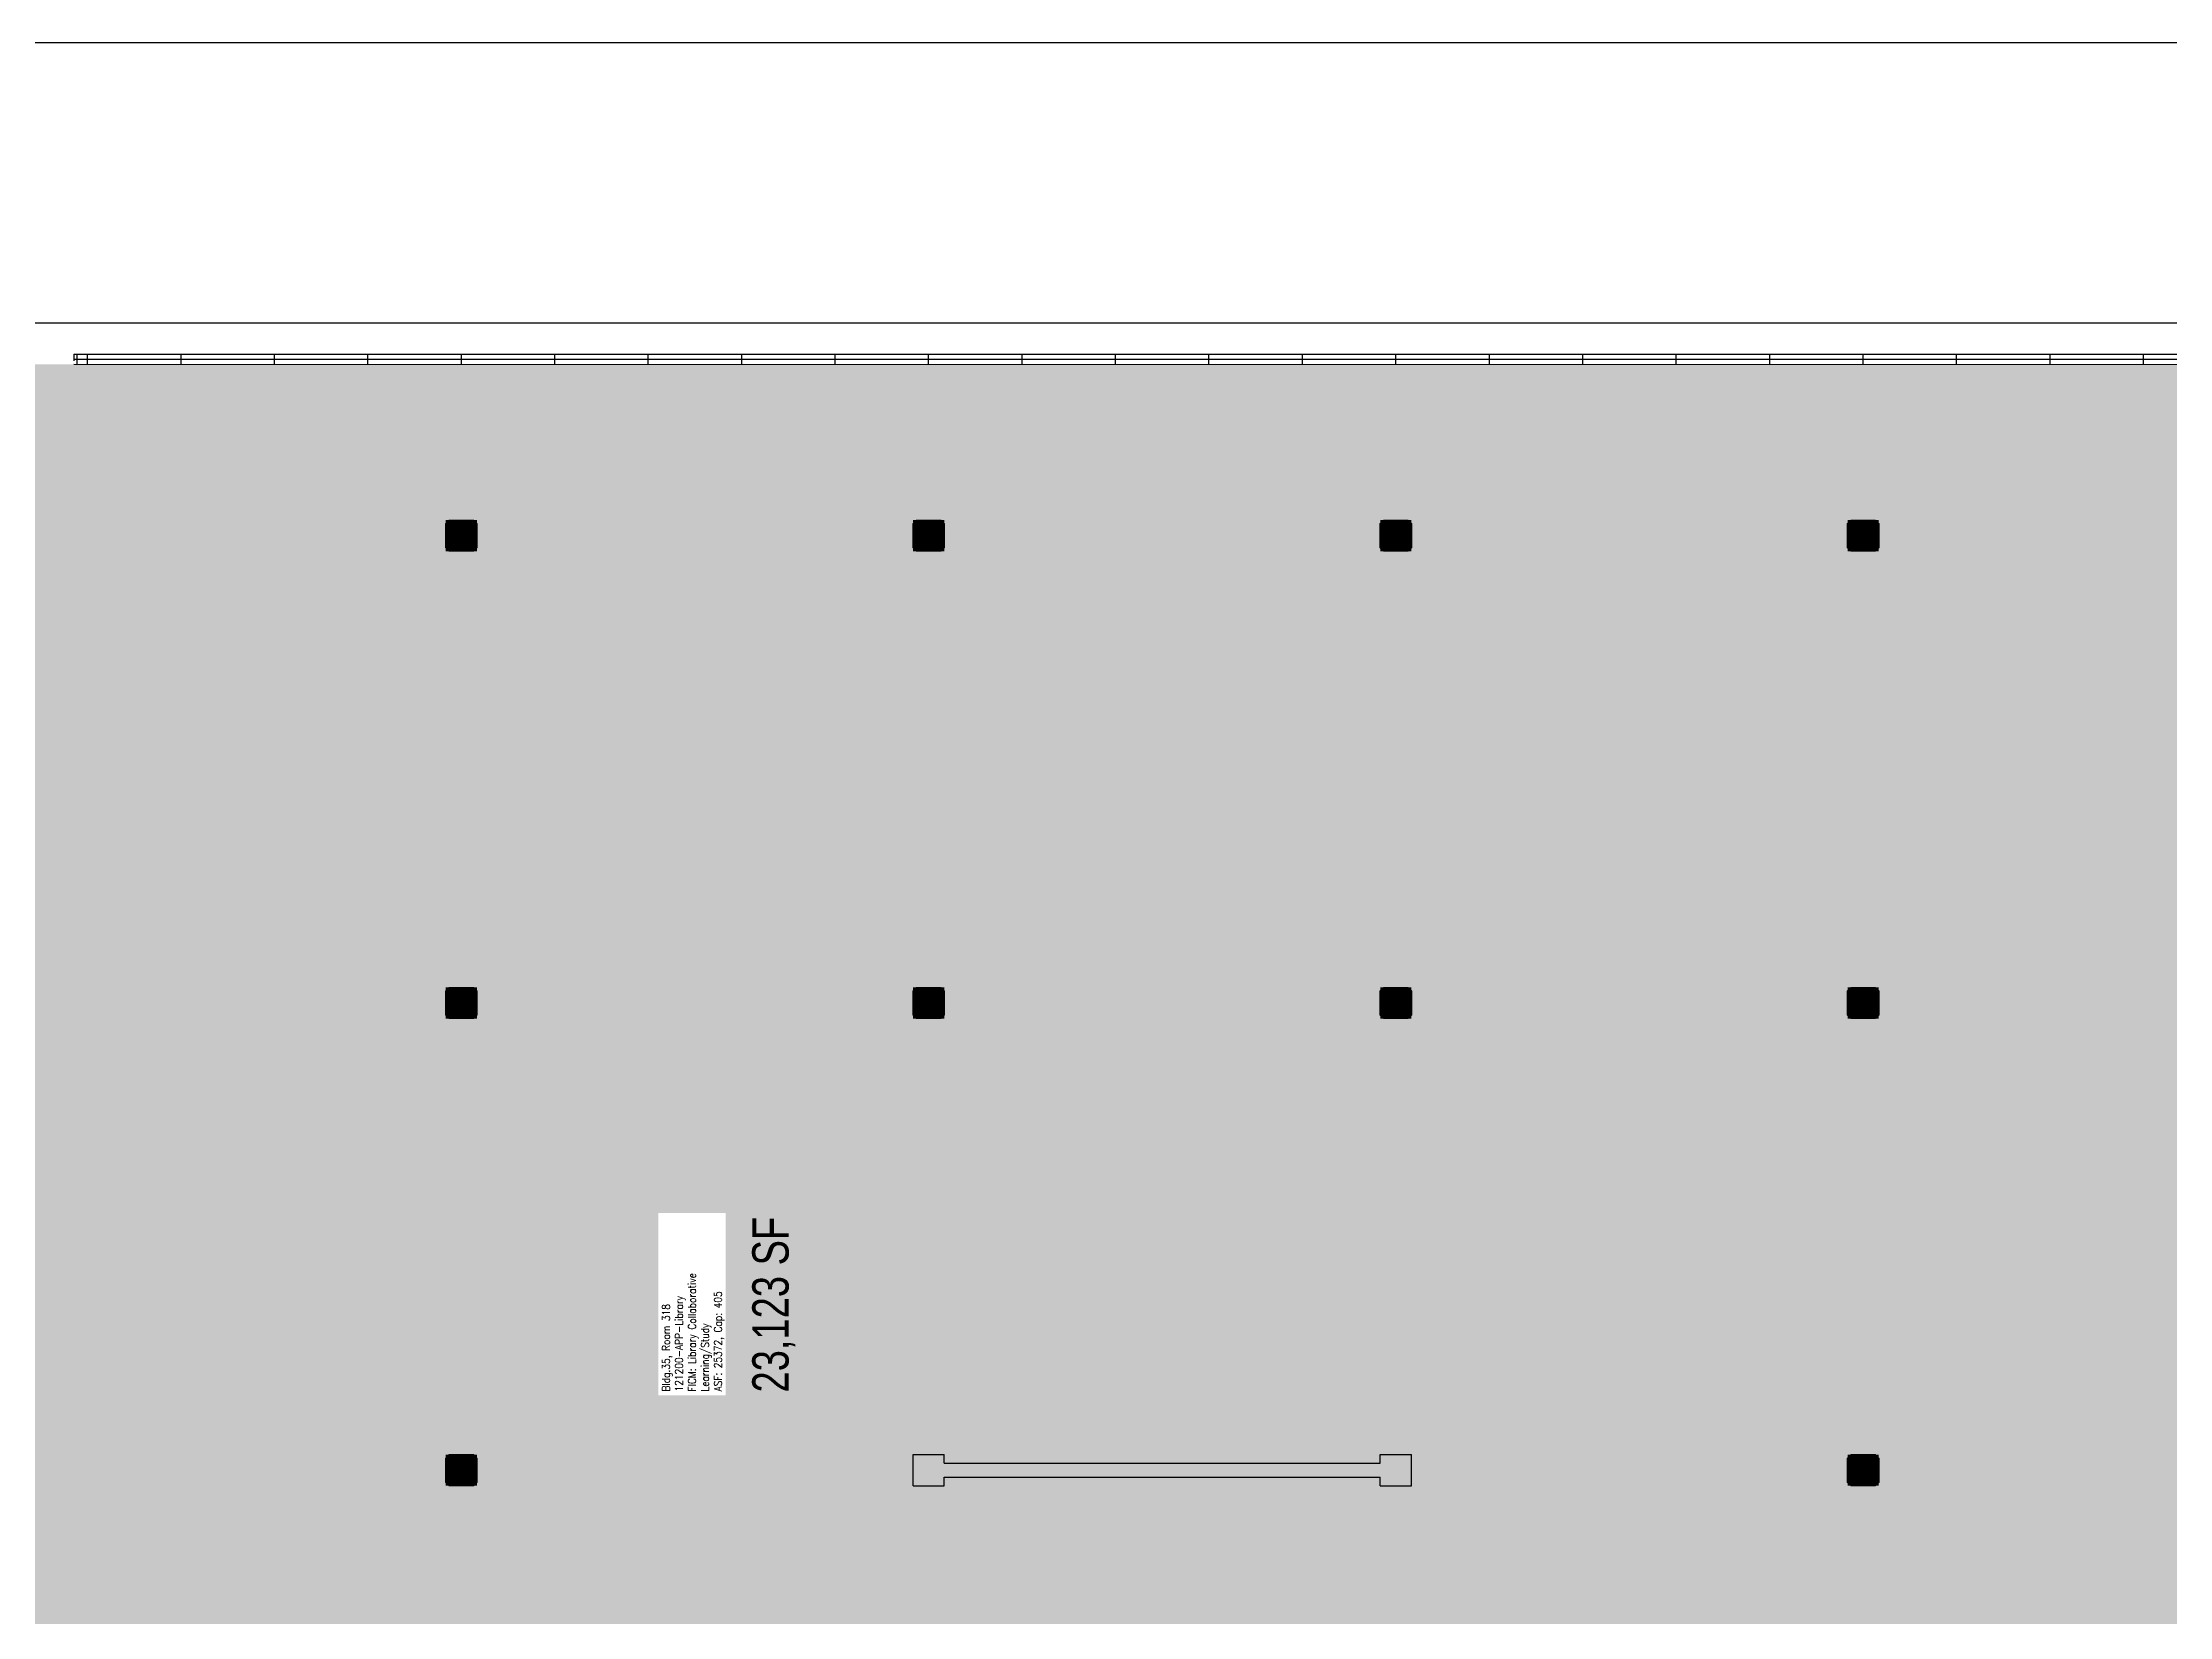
# Model space of a CAD drawing. Header units: inches. Extents: x 0 to 3525, y 0 to 2715.
# Drawn here: x 1108 to 2337, y 1805 to 2715 of the extents above; entities that cross this region are included whole.
import ezdxf
from ezdxf.enums import TextEntityAlignment as Align

# ---------------------------------------------------------------- set-up
doc = ezdxf.new("R2010")
doc.units = ezdxf.units.IN
doc.header["$LTSCALE"] = 10
doc.header["$MEASUREMENT"] = 0
doc.layers.get('0').update_dxf_attribs({"linetype": 'CONTINUOUS'})
for name, color, linetype in [('A-DOOR', 2, 'CONTINUOUS'), ('A-GLAZ', 1, 'CONTINUOUS'), ('A-GLAZ-SILL', 2, 'CONTINUOUS'), ('A-IDEN-RNUM', 7, 'CONTINUOUS'), ('A-IDEN-SNUM', 4, 'CONTINUOUS'), ('A-IDEN-VNUM', 4, 'CONTINUOUS'), ('A-ROOF', 2, 'CONTINUOUS'), ('A-SWAL', 5, 'CONTINUOUS'), ('A-WALL', 5, 'CONTINUOUS'), ('A-WALL-PATT', 7, 'CONTINUOUS'), ('AREA-TEXT', 3, 'CONTINUOUS'), ('Rooms-Category-Color', 7, 'CONTINUOUS'), ('Rooms-College-Color', 7, 'CONTINUOUS'), ('Rooms-Department-Color', 7, 'CONTINUOUS'), ('Rooms-Division-Color', 7, 'CONTINUOUS'), ('Rooms-Information', 7, 'CONTINUOUS')]:
    doc.layers.add(name, color=color, linetype=linetype)
doc.styles.add('AREA', font='arial.ttf', dxfattribs={"width": 0.75, "height": 21})
doc.styles.add('ROOMSNUMBER', font='TXT.SHX', dxfattribs={"height": 0.03})
doc.styles.add('ROOMVNUMBER', font='simplex.shx', dxfattribs={"width": 0.85})

# ---------------------------------------------------------------- blocks, each defined once
blk = doc.blocks.new('COL')
at = {"layer": 'A-SWAL'}
blk.add_lwpolyline([(9, 7), (9, -7), (7, -9), (-7, -9), (-9, -7), (-9, 7), (-7, 9), (7, 9)], close=True, dxfattribs=at)
at = {"layer": 'A-WALL-PATT', "const_width": 18}
blk.add_lwpolyline([(0, 9), (0, -9)], dxfattribs=at)

msp = doc.modelspace()

# ---------------------------------------------------------------- hatches: boundary and pattern name
at = {"layer": 'Rooms-Category-Color', "true_color": 0x99d7b2}
msp.add_hatch(color=253, dxfattribs=at).paths.add_polyline_path([(1077, 547.2), (1077, 672), (1077, 801), (1073, 801), (1071, 803), (1071, 810), (1050, 810), (1050, 1566), (2352, 1566), (2352, 810), (2328, 810), (2328, 543), (1899, 543), (1899, 533), (1897, 531), (1893, 531), (1893, 300), (2422, 300), (2422, 378), (2430, 378), (2430, 279), (2439, 279), (2439, 263), (2691, 263), (2691, 279), (2709, 279), (2709, 486), (2700, 486), (2700, 972), (2808, 972), (2808, 1458), (2700, 1458), (2700, 1566), (2700, 1728), (2710, 1728), (2710, 1635), (2808, 1635), (2916, 1635), (2967, 1635), (2973, 1635), (3048, 1635), (3048, 1882), (3048, 1890), (3085, 1890), (3085, 1893), (3085, 2052), (3085, 2160), (3085, 2260), (3048, 2260), (3048, 2268), (3048, 2421), (3048, 2529), (2708, 2529), (2708, 2427), (2708, 2421), (2708, 2322), (2700, 2322), (2700, 2328), (2700, 2422), (2541, 2422), (2535, 2422), (2519, 2422), (2518, 2422), (2507, 2422), (2483, 2422), (2482, 2422), (2471, 2422), (2436, 2422), (2430, 2422), (2430, 2322), (2422, 2322), (2422, 2529), (1088, 2529), (1088, 2322), (1080, 2322), (1080, 2422), (1074, 2422), (921, 2422), (915, 2422), (899, 2422), (898, 2422), (894.4, 2422), (863, 2422), (862, 2422), (858.4, 2422), (810, 2422), (810, 2325), (810, 2322), (802, 2322), (802, 2421), (802, 2427), (802, 2529), (540, 2529), (300, 2529), (300, 2439), (300, 2435), (300, 2421), (300, 2331), (300, 2323), (270, 2323), (270, 2169), (279, 2169), (279, 2163), (300, 2163), (435, 2163), (435, 2107), (435, 2071), (435, 1837), (435, 1801), (435, 1785), (492, 1785), (528, 1785), (537, 1785), (543, 1785), (543, 1772), (543, 1736), (543, 1623), (554, 1623), (559, 1623), (590, 1623), (595, 1623), (645, 1623), (651, 1623), (655, 1623), (691, 1623), (702, 1623), (702, 1620), (806, 1620), (807, 1620), (810, 1620), (810, 1461), (810, 1350), (810, 1305.5), (810, 1263.5), (810, 1188.6), (810, 1146.6), (810, 957.6), (810, 810), (810, 549), (817, 549), (819, 547.2), (1076.7, 547.2)])
at = {"layer": 'Rooms-College-Color', "true_color": 0x80bc67}
msp.add_hatch(color=83, dxfattribs=at).paths.add_polyline_path([(1077, 547.2), (1077, 672), (1077, 801), (1073, 801), (1071, 803), (1071, 810), (1050, 810), (1050, 1566), (2352, 1566), (2352, 810), (2328, 810), (2328, 543), (1899, 543), (1899, 533), (1897, 531), (1893, 531), (1893, 300), (2422, 300), (2422, 378), (2430, 378), (2430, 279), (2439, 279), (2439, 263), (2691, 263), (2691, 279), (2709, 279), (2709, 486), (2700, 486), (2700, 972), (2808, 972), (2808, 1458), (2700, 1458), (2700, 1566), (2700, 1728), (2710, 1728), (2710, 1635), (2808, 1635), (2916, 1635), (2967, 1635), (2973, 1635), (3048, 1635), (3048, 1882), (3048, 1890), (3085, 1890), (3085, 1893), (3085, 2052), (3085, 2160), (3085, 2260), (3048, 2260), (3048, 2268), (3048, 2421), (3048, 2529), (2708, 2529), (2708, 2427), (2708, 2421), (2708, 2322), (2700, 2322), (2700, 2328), (2700, 2422), (2541, 2422), (2535, 2422), (2519, 2422), (2518, 2422), (2507, 2422), (2483, 2422), (2482, 2422), (2471, 2422), (2436, 2422), (2430, 2422), (2430, 2322), (2422, 2322), (2422, 2529), (1088, 2529), (1088, 2322), (1080, 2322), (1080, 2422), (1074, 2422), (921, 2422), (915, 2422), (899, 2422), (898, 2422), (894.4, 2422), (863, 2422), (862, 2422), (858.4, 2422), (810, 2422), (810, 2325), (810, 2322), (802, 2322), (802, 2421), (802, 2427), (802, 2529), (540, 2529), (300, 2529), (300, 2439), (300, 2435), (300, 2421), (300, 2331), (300, 2323), (270, 2323), (270, 2169), (279, 2169), (279, 2163), (300, 2163), (435, 2163), (435, 2107), (435, 2071), (435, 1837), (435, 1801), (435, 1785), (492, 1785), (528, 1785), (537, 1785), (543, 1785), (543, 1772), (543, 1736), (543, 1623), (554, 1623), (559, 1623), (590, 1623), (595, 1623), (645, 1623), (651, 1623), (655, 1623), (691, 1623), (702, 1623), (702, 1620), (806, 1620), (807, 1620), (810, 1620), (810, 1461), (810, 1350), (810, 1305.5), (810, 1263.5), (810, 1188.6), (810, 1146.6), (810, 957.6), (810, 810), (810, 549), (817, 549), (819, 547.2), (1076.7, 547.2)])
at = {"layer": 'Rooms-Department-Color', "true_color": 0x62f98f}
msp.add_hatch(color=91, dxfattribs=at).paths.add_polyline_path([(1077, 547.2), (1077, 672), (1077, 801), (1073, 801), (1071, 803), (1071, 810), (1050, 810), (1050, 1566), (2352, 1566), (2352, 810), (2328, 810), (2328, 543), (1899, 543), (1899, 533), (1897, 531), (1893, 531), (1893, 300), (2422, 300), (2422, 378), (2430, 378), (2430, 279), (2439, 279), (2439, 263), (2691, 263), (2691, 279), (2709, 279), (2709, 486), (2700, 486), (2700, 972), (2808, 972), (2808, 1458), (2700, 1458), (2700, 1566), (2700, 1728), (2710, 1728), (2710, 1635), (2808, 1635), (2916, 1635), (2967, 1635), (2973, 1635), (3048, 1635), (3048, 1882), (3048, 1890), (3085, 1890), (3085, 1893), (3085, 2052), (3085, 2160), (3085, 2260), (3048, 2260), (3048, 2268), (3048, 2421), (3048, 2529), (2708, 2529), (2708, 2427), (2708, 2421), (2708, 2322), (2700, 2322), (2700, 2328), (2700, 2422), (2541, 2422), (2535, 2422), (2519, 2422), (2518, 2422), (2507, 2422), (2483, 2422), (2482, 2422), (2471, 2422), (2436, 2422), (2430, 2422), (2430, 2322), (2422, 2322), (2422, 2529), (1088, 2529), (1088, 2322), (1080, 2322), (1080, 2422), (1074, 2422), (921, 2422), (915, 2422), (899, 2422), (898, 2422), (894.4, 2422), (863, 2422), (862, 2422), (858.4, 2422), (810, 2422), (810, 2325), (810, 2322), (802, 2322), (802, 2421), (802, 2427), (802, 2529), (540, 2529), (300, 2529), (300, 2439), (300, 2435), (300, 2421), (300, 2331), (300, 2323), (270, 2323), (270, 2169), (279, 2169), (279, 2163), (300, 2163), (435, 2163), (435, 2107), (435, 2071), (435, 1837), (435, 1801), (435, 1785), (492, 1785), (528, 1785), (537, 1785), (543, 1785), (543, 1772), (543, 1736), (543, 1623), (554, 1623), (559, 1623), (590, 1623), (595, 1623), (645, 1623), (651, 1623), (655, 1623), (691, 1623), (702, 1623), (702, 1620), (806, 1620), (807, 1620), (810, 1620), (810, 1461), (810, 1350), (810, 1305.5), (810, 1263.5), (810, 1188.6), (810, 1146.6), (810, 957.6), (810, 810), (810, 549), (817, 549), (819, 547.2), (1076.7, 547.2)])
at = {"layer": 'Rooms-Division-Color', "true_color": 0x62f98f}
msp.add_hatch(color=91, dxfattribs=at).paths.add_polyline_path([(1077, 547.2), (1077, 672), (1077, 801), (1073, 801), (1071, 803), (1071, 810), (1050, 810), (1050, 1566), (2352, 1566), (2352, 810), (2328, 810), (2328, 543), (1899, 543), (1899, 533), (1897, 531), (1893, 531), (1893, 300), (2422, 300), (2422, 378), (2430, 378), (2430, 279), (2439, 279), (2439, 263), (2691, 263), (2691, 279), (2709, 279), (2709, 486), (2700, 486), (2700, 972), (2808, 972), (2808, 1458), (2700, 1458), (2700, 1566), (2700, 1728), (2710, 1728), (2710, 1635), (2808, 1635), (2916, 1635), (2967, 1635), (2973, 1635), (3048, 1635), (3048, 1882), (3048, 1890), (3085, 1890), (3085, 1893), (3085, 2052), (3085, 2160), (3085, 2260), (3048, 2260), (3048, 2268), (3048, 2421), (3048, 2529), (2708, 2529), (2708, 2427), (2708, 2421), (2708, 2322), (2700, 2322), (2700, 2328), (2700, 2422), (2541, 2422), (2535, 2422), (2519, 2422), (2518, 2422), (2507, 2422), (2483, 2422), (2482, 2422), (2471, 2422), (2436, 2422), (2430, 2422), (2430, 2322), (2422, 2322), (2422, 2529), (1088, 2529), (1088, 2322), (1080, 2322), (1080, 2422), (1074, 2422), (921, 2422), (915, 2422), (899, 2422), (898, 2422), (894.4, 2422), (863, 2422), (862, 2422), (858.4, 2422), (810, 2422), (810, 2325), (810, 2322), (802, 2322), (802, 2421), (802, 2427), (802, 2529), (540, 2529), (300, 2529), (300, 2439), (300, 2435), (300, 2421), (300, 2331), (300, 2323), (270, 2323), (270, 2169), (279, 2169), (279, 2163), (300, 2163), (435, 2163), (435, 2107), (435, 2071), (435, 1837), (435, 1801), (435, 1785), (492, 1785), (528, 1785), (537, 1785), (543, 1785), (543, 1772), (543, 1736), (543, 1623), (554, 1623), (559, 1623), (590, 1623), (595, 1623), (645, 1623), (651, 1623), (655, 1623), (691, 1623), (702, 1623), (702, 1620), (806, 1620), (807, 1620), (810, 1620), (810, 1461), (810, 1350), (810, 1305.5), (810, 1263.5), (810, 1188.6), (810, 1146.6), (810, 957.6), (810, 810), (810, 549), (817, 549), (819, 547.2), (1076.7, 547.2)])

# ---------------------------------------------------------------- linework, layer by layer
at = {"layer": 'A-DOOR'}
msp.add_lwpolyline([(1090.8, 2531, 1.5, 1.5, 0), (1090.8, 2495, 0, 0, 0), (1091.5, 2495, 0, 0, 0.414214), (1126, 2532.5, 0, 0, 0.414214)], format="xyseb", dxfattribs=at)
at = {"layer": 'A-GLAZ'}
for p, q in [((1126, 2532), (2383, 2532)), ((1128, 2529), (1128, 2535)), ((1134, 2529), (1134, 2535)), ((1188, 2529), (1188, 2535)), ((1242, 2529), (1242, 2535)), ((1296, 2529), (1296, 2535)), ((1350, 2529), (1350, 2535)), ((1404, 2529), (1404, 2535)), ((1458, 2529), (1458, 2535)), ((1512, 2529), (1512, 2535)), ((1566, 2529), (1566, 2535)), ((1620, 2529), (1620, 2535)), ((1674, 2529), (1674, 2535)), ((1728, 2529), (1728, 2535)), ((1782, 2529), (1782, 2535)), ((1836, 2529), (1836, 2535)), ((1890, 2529), (1890, 2535)), ((1944, 2529), (1944, 2535)), ((1998, 2529), (1998, 2535)), ((2052, 2529), (2052, 2535)), ((2106, 2529), (2106, 2535)), ((2160, 2529), (2160, 2535)), ((2214, 2529), (2214, 2535)), ((2268, 2529), (2268, 2535)), ((2322, 2529), (2322, 2535))]:
    msp.add_line(p, q, dxfattribs=at)
at = {"layer": 'A-GLAZ-SILL'}
for p, q in [((1126, 2535), (2383, 2535)), ((1126, 2529.1), (2383, 2529))]:
    msp.add_line(p, q, dxfattribs=at)
at = {"layer": 'A-ROOF'}
for p, q in [((1065, 2715), (2445, 2715)), ((1088, 2553), (2422, 2553))]:
    msp.add_line(p, q, dxfattribs=at)
at = {"layer": 'A-WALL'}
for p, q in [((1126, 2535), (1126, 2531)), ((1611, 1881), (1611, 1899)), ((1611, 1899), (1629, 1899)), ((1629, 1894), (1629, 1899)), ((1629, 1894), (1881, 1894)), ((1881, 1894), (1881, 1899)), ((1881, 1899), (1899, 1899)), ((1899, 1881), (1899, 1899)), ((1611, 1881), (1629, 1881)), ((1629, 1886), (1881, 1886)), ((1629, 1881), (1629, 1886)), ((1881, 1881), (1881, 1886)), ((1881, 1881), (1899, 1881))]:
    msp.add_line(p, q, dxfattribs=at)

# ---------------------------------------------------------------- block references
at = {"xscale": 0.9999999962747097, "yscale": 0.9999999962747097, "zscale": 0.9999999962747097}
for p in [(1350, 2430), (1620, 2430), (1890, 2430), (2160, 2430), (1350, 2160), (1620, 2160), (1890, 2160), (2160, 2160), (1350, 1890), (2160, 1890)]:
    msp.add_blockref('COL', p, dxfattribs=at)

# ---------------------------------------------------------------- texts
at = {"layer": 'A-IDEN-RNUM', "style": 'ROOMSNUMBER'}
msp.add_text('0318-00', height=0.36, rotation=360, dxfattribs=at).set_placement((1486.2, 1967.4), align=Align.MIDDLE)
at = {"layer": 'A-IDEN-SNUM', "style": 'ROOMSNUMBER'}
msp.add_text('0350031800', height=0.36, rotation=360, dxfattribs=at).set_placement((1486.2, 1967.4), align=Align.MIDDLE)
at = {"layer": 'A-IDEN-VNUM', "style": 'ROOMVNUMBER', "width": 0.85}
msp.add_text('318', height=31.5, rotation=90, dxfattribs=at).set_placement((1486.2, 1967.4), align=Align.MIDDLE)
at = {"layer": 'AREA-TEXT', "style": 'AREA', "width": 0.75}
msp.add_text('23,123 SF', height=21, rotation=90, dxfattribs=at).set_placement((1528.6, 1985.7), align=Align.MIDDLE_CENTER)

# ---------------------------------------------------------------- next in the draw order: texts
at = {"layer": 'Rooms-Information', "insert": (1502, 1935.5), "char_height": 4.5, "width": 100.8, "attachment_point": 7, "rotation": 90, "style": 'ROOMVNUMBER', "bg_fill": 3, "box_fill_scale": 1.5, "bg_fill_color": 256, "bg_fill_true_color": 13158600, "bg_fill_transparency": 0}
msp.add_mtext('Bldg.35, Room 318^M^J121200-APP-Library^M^JFICM: Library Collaborative Learning/Study^M^JASF: 25372, Cap: 405', dxfattribs=at)

doc.saveas('drawing.dxf')
